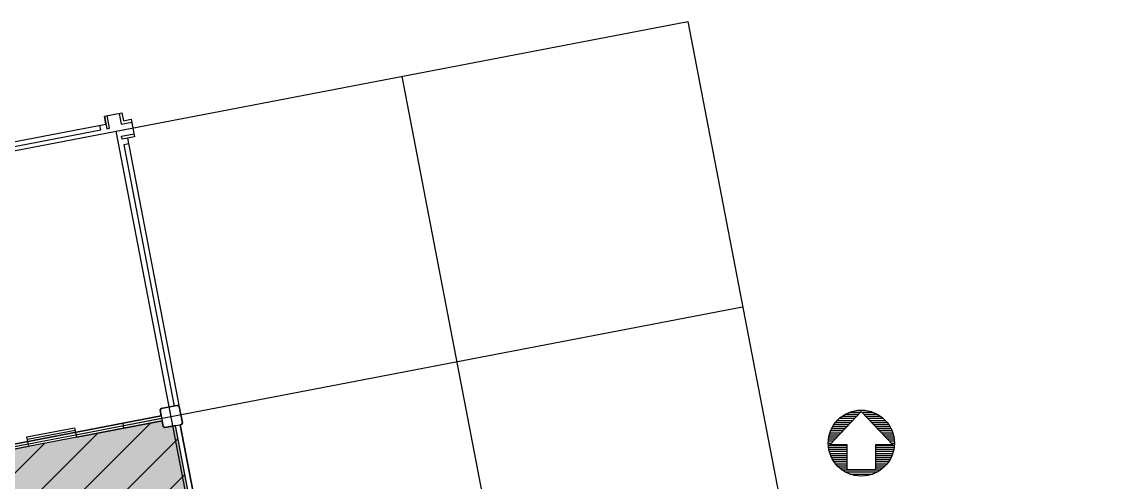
# Model space of a CAD drawing. Header units: inches. Extents: x 69199011 to 69202885, y 27673835 to 27677097.
# Drawn here: x 69201391 to 69202725, y 27676526 to 27677097 of the extents above; entities that cross this region are included whole.
import ezdxf

# ---------------------------------------------------------------- set-up
doc = ezdxf.new("R2010")
doc.units = ezdxf.units.IN
doc.header["$LTSCALE"] = 10
doc.header["$MEASUREMENT"] = 0
doc.layers.get('0').update_dxf_attribs({"linetype": 'CONTINUOUS'})
for name, color, linetype in [('A-GLAZ', 1, 'CONTINUOUS'), ('A-GRID', 1, 'CONTINUOUS'), ('A-ROOF', 2, 'CONTINUOUS'), ('A-TTLB', 4, 'CONTINUOUS'), ('A-WALL', 5, 'CONTINUOUS'), ('AREA-ASSIGN', 7, 'CONTINUOUS'), ('AREA-GROSS', 1, 'CONTINUOUS'), ('Rooms-Capacity', 4, 'CONTINUOUS'), ('Rooms-Category-Color', 7, 'CONTINUOUS'), ('Rooms-College-Color', 7, 'CONTINUOUS'), ('Rooms-Department-Color', 7, 'CONTINUOUS'), ('Rooms-Division-Color', 7, 'CONTINUOUS')]:
    doc.layers.add(name, color=color, linetype=linetype)

# ---------------------------------------------------------------- blocks, each defined once
blk = doc.blocks.new('CP_North')
at = {"color": 0}
for p, q in [((-29.7, 28.3), (-10.3, 28.3)), ((-27.1, 30.9), (-7.9, 30.9)), ((-23.9, 33.5), (-5.5, 33.5)), ((-19.8, 36), (-3, 36)), ((-14.2, 38.6), (-0.6, 38.6)), ((0.6, 38.6), (14.2, 38.6)), ((3, 36), (19.8, 36)), ((5.5, 33.5), (23.9, 33.5)), ((7.9, 30.9), (27.1, 30.9)), ((10.3, 28.3), (29.7, 28.3)), ((-38, 15.6), (-22.5, 15.6)), ((-36.8, 18.1), (-20.1, 18.1)), ((-35.5, 20.7), (-17.6, 20.7)), ((-33.8, 23.2), (-15.2, 23.2)), ((-32, 25.8), (-12.8, 25.8)), ((12.8, 25.8), (32, 25.8)), ((15.2, 23.2), (33.8, 23.2)), ((17.6, 20.7), (35.5, 20.7)), ((20.1, 18.1), (36.8, 18.1)), ((22.5, 15.6), (38, 15.6)), ((-40.9, 2.8), (-34.7, 2.8)), ((-40.9, 0.2), (-37.1, 0.2)), ((-40.6, 5.3), (-32.3, 5.3)), ((-40.2, 7.9), (-29.8, 7.9)), ((-39.6, 10.4), (-27.4, 10.4)), ((-38.9, 13), (-24.9, 13)), ((24.9, 13), (38.9, 13)), ((27.4, 10.4), (39.6, 10.4)), ((29.8, 7.9), (40.2, 7.9)), ((32.3, 5.3), (40.6, 5.3)), ((34.7, 2.8), (40.9, 2.8)), ((37.1, 0.2), (40.9, 0.2)), ((-40.9, -2.4), (-17.5, -2.4)), ((-40.6, -4.9), (-17.5, -4.9)), ((-40.2, -7.5), (-17.5, -7.5)), ((-39.6, -10), (-17.5, -10)), ((-38.9, -12.6), (-17.5, -12.6)), ((17.5, -2.4), (40.9, -2.4)), ((17.5, -4.9), (40.6, -4.9)), ((17.5, -7.5), (40.2, -7.5)), ((17.5, -10), (39.6, -10)), ((17.5, -12.6), (38.9, -12.6)), ((-38, -15.2), (-17.5, -15.2)), ((-36.8, -17.7), (-17.5, -17.7)), ((-35.5, -20.3), (-17.5, -20.3)), ((-33.8, -22.8), (-17.5, -22.8)), ((-32, -25.4), (-17.5, -25.4)), ((17.5, -15.2), (38, -15.2)), ((17.5, -17.7), (36.8, -17.7)), ((17.5, -20.3), (35.5, -20.3)), ((17.5, -22.8), (33.8, -22.8)), ((17.5, -25.4), (32, -25.4)), ((-29.7, -27.9), (-17.5, -27.9)), ((-27.1, -30.5), (-17.5, -30.5)), ((-23.9, -33.1), (23.9, -33.1)), ((-19.8, -35.6), (19.8, -35.6)), ((-14.2, -38.2), (14.2, -38.2)), ((17.5, -27.9), (29.7, -27.9)), ((17.5, -30.5), (27.1, -30.5))]:
    blk.add_line(p, q, dxfattribs=at)
at = {"color": 0, "linetype": 'ByBlock', "lineweight": -2}
blk.add_lwpolyline([(-17.5, -32.9), (-17.5, -1.8), (-39, -1.8), (0, 39.2), (39, -1.8), (17.5, -1.8), (17.5, -32.9)], close=True, dxfattribs=at)
blk.add_circle((0, 0.2), 40.9, dxfattribs=at)

msp = doc.modelspace()

# ---------------------------------------------------------------- hatches: boundary and pattern name
at = {"layer": 'Rooms-Capacity'}
h = msp.add_hatch(dxfattribs=at)
h.set_pattern_fill('ANSI31', color=256, scale=300, style=0)
h.set_pattern_definition([(45, (0, 0), (-26.516504294, 26.516504294), [])])
h.paths.add_polyline_path([(69201343.8, 27675926.9), (69201455.8, 27675948.4), (69201451.1, 27675973), (69201457, 27675974.1), (69201461.7, 27675949.5), (69201573.6, 27675971.1), (69201568.9, 27675995.6), (69201576.7, 27675997.1), (69201577.8, 27675991.2), (69201575.9, 27675990.8), (69201579.5, 27675972.2), (69201632.6, 27675982.4), (69201629, 27676001), (69201609.3, 27675997.2), (69201608.1, 27676003.1), (69201635.7, 27676008.4), (69201692.7, 27676019.4), (69201649.6, 27676243.3), (69201636.4, 27676240.7), (69201634.6, 27676241.9), (69201630.7, 27676262.5), (69201631.9, 27676264.3), (69201645.1, 27676266.9), (69201581.7, 27676596.8), (69201568.5, 27676594.3), (69201566.7, 27676595.5), (69201565.3, 27676602.8), (69201235.3, 27676539.4), (69201236.7, 27676532.1), (69201235.5, 27676530.3), (69201228.2, 27676528.9), (69201291.6, 27676198.9), (69201298.9, 27676200.3), (69201300.7, 27676199.2), (69201304.7, 27676178.5), (69201303.5, 27676176.8), (69201296.1, 27676175.4), (69201332.9, 27675983.6)])
at = {"layer": 'Rooms-Category-Color', "true_color": 0xe3f498}
msp.add_hatch(color=61, dxfattribs=at).paths.add_polyline_path([(69201343.8, 27675926.9), (69201455.8, 27675948.4), (69201451.1, 27675973), (69201457, 27675974.1), (69201461.7, 27675949.5), (69201573.6, 27675971.1), (69201568.9, 27675995.6), (69201576.7, 27675997.1), (69201577.8, 27675991.2), (69201575.9, 27675990.8), (69201579.5, 27675972.2), (69201632.6, 27675982.4), (69201629, 27676001), (69201609.3, 27675997.2), (69201608.1, 27676003.1), (69201635.7, 27676008.4), (69201692.7, 27676019.4), (69201649.6, 27676243.3), (69201636.4, 27676240.7), (69201634.6, 27676241.9), (69201630.7, 27676262.5), (69201631.9, 27676264.3), (69201645.1, 27676266.9), (69201581.7, 27676596.8), (69201568.5, 27676594.3), (69201566.7, 27676595.5), (69201565.3, 27676602.8), (69201235.3, 27676539.4), (69201236.7, 27676532.1), (69201235.5, 27676530.3), (69201228.2, 27676528.9), (69201291.6, 27676198.9), (69201298.9, 27676200.3), (69201300.7, 27676199.2), (69201304.7, 27676178.5), (69201303.5, 27676176.8), (69201296.1, 27676175.4), (69201332.9, 27675983.6)])
at = {"layer": 'Rooms-College-Color', "true_color": 0xe3f498}
msp.add_hatch(color=61, dxfattribs=at).paths.add_polyline_path([(69201343.8, 27675926.9), (69201455.8, 27675948.4), (69201451.1, 27675973), (69201457, 27675974.1), (69201461.7, 27675949.5), (69201573.6, 27675971.1), (69201568.9, 27675995.6), (69201576.7, 27675997.1), (69201577.8, 27675991.2), (69201575.9, 27675990.8), (69201579.5, 27675972.2), (69201632.6, 27675982.4), (69201629, 27676001), (69201609.3, 27675997.2), (69201608.1, 27676003.1), (69201635.7, 27676008.4), (69201692.7, 27676019.4), (69201649.6, 27676243.3), (69201636.4, 27676240.7), (69201634.6, 27676241.9), (69201630.7, 27676262.5), (69201631.9, 27676264.3), (69201645.1, 27676266.9), (69201581.7, 27676596.8), (69201568.5, 27676594.3), (69201566.7, 27676595.5), (69201565.3, 27676602.8), (69201235.3, 27676539.4), (69201236.7, 27676532.1), (69201235.5, 27676530.3), (69201228.2, 27676528.9), (69201291.6, 27676198.9), (69201298.9, 27676200.3), (69201300.7, 27676199.2), (69201304.7, 27676178.5), (69201303.5, 27676176.8), (69201296.1, 27676175.4), (69201332.9, 27675983.6)])
at = {"layer": 'Rooms-Department-Color', "true_color": 0xe3f498}
msp.add_hatch(color=61, dxfattribs=at).paths.add_polyline_path([(69201343.8, 27675926.9), (69201455.8, 27675948.4), (69201451.1, 27675973), (69201457, 27675974.1), (69201461.7, 27675949.5), (69201573.6, 27675971.1), (69201568.9, 27675995.6), (69201576.7, 27675997.1), (69201577.8, 27675991.2), (69201575.9, 27675990.8), (69201579.5, 27675972.2), (69201632.6, 27675982.4), (69201629, 27676001), (69201609.3, 27675997.2), (69201608.1, 27676003.1), (69201635.7, 27676008.4), (69201692.7, 27676019.4), (69201649.6, 27676243.3), (69201636.4, 27676240.7), (69201634.6, 27676241.9), (69201630.7, 27676262.5), (69201631.9, 27676264.3), (69201645.1, 27676266.9), (69201581.7, 27676596.8), (69201568.5, 27676594.3), (69201566.7, 27676595.5), (69201565.3, 27676602.8), (69201235.3, 27676539.4), (69201236.7, 27676532.1), (69201235.5, 27676530.3), (69201228.2, 27676528.9), (69201291.6, 27676198.9), (69201298.9, 27676200.3), (69201300.7, 27676199.2), (69201304.7, 27676178.5), (69201303.5, 27676176.8), (69201296.1, 27676175.4), (69201332.9, 27675983.6)])
at = {"layer": 'Rooms-Division-Color', "true_color": 0xe3f498}
msp.add_hatch(color=61, dxfattribs=at).paths.add_polyline_path([(69201343.8, 27675926.9), (69201455.8, 27675948.4), (69201451.1, 27675973), (69201457, 27675974.1), (69201461.7, 27675949.5), (69201573.6, 27675971.1), (69201568.9, 27675995.6), (69201576.7, 27675997.1), (69201577.8, 27675991.2), (69201575.9, 27675990.8), (69201579.5, 27675972.2), (69201632.6, 27675982.4), (69201629, 27676001), (69201609.3, 27675997.2), (69201608.1, 27676003.1), (69201635.7, 27676008.4), (69201692.7, 27676019.4), (69201649.6, 27676243.3), (69201636.4, 27676240.7), (69201634.6, 27676241.9), (69201630.7, 27676262.5), (69201631.9, 27676264.3), (69201645.1, 27676266.9), (69201581.7, 27676596.8), (69201568.5, 27676594.3), (69201566.7, 27676595.5), (69201565.3, 27676602.8), (69201235.3, 27676539.4), (69201236.7, 27676532.1), (69201235.5, 27676530.3), (69201228.2, 27676528.9), (69201291.6, 27676198.9), (69201298.9, 27676200.3), (69201300.7, 27676199.2), (69201304.7, 27676178.5), (69201303.5, 27676176.8), (69201296.1, 27676175.4), (69201332.9, 27675983.6)])

# ---------------------------------------------------------------- linework, layer by layer
at = {"layer": 'A-GLAZ'}
for points in [[(69201234.2, 27676545.3), (69201564.2, 27676608.7)], [(69201235.3, 27676539.4), (69201400.3, 27676571.1), (69201398, 27676582.9), (69201457, 27676594.2), (69201459.2, 27676582.4), (69201565.3, 27676602.8)], [(69201458.7, 27676585.4), (69201564.7, 27676605.8)], [(69201518.1, 27676593.8), (69201517, 27676599.7)], [(69201398.6, 27676580), (69201457.5, 27676591.3)], [(69201234.8, 27676542.4), (69201399.7, 27676574.1)]]:
    msp.add_lwpolyline(points, dxfattribs=at)
at = {"layer": 'A-GRID'}
msp.add_lwpolyline([(69202215.7, 27677097.4), (69202725.1, 27674445.9), (69199543.3, 27673834.6), (69199033.8, 27676486.1)], close=True, dxfattribs=at)
for points in [[(69202371.5, 27674378), (69201862.1, 27677029.5)], [(69202018, 27674310.1), (69201508.6, 27676961.6)], [(69199101.8, 27676132.6), (69202283.6, 27676743.9)]]:
    msp.add_lwpolyline(points, dxfattribs=at)
at = {"layer": 'A-ROOF'}
for points in [[(69201163.8, 27676906.7), (69201495.7, 27676970.4), (69201493.8, 27676980.1), (69201515.4, 27676984.3), (69201517.3, 27676974.4), (69201527.1, 27676976.3), (69201531.3, 27676954.7), (69201522.4, 27676953), (69201586, 27676622.1), (69201563.9, 27676617.8), (69201562.7, 27676616.1), (69201564.2, 27676608.7), (69201234.2, 27676545.3)], [(69201493.8, 27676980.1), (69201496.8, 27676964.6), (69201500.2, 27676965.2), (69201497.3, 27676980.8)], [(69201512, 27676983.6), (69201514.5, 27676970.3), (69201527.8, 27676972.9)], [(69201171.1, 27676908.1), (69201172.2, 27676902.2), (69201489.4, 27676963.1), (69201488.3, 27676969)], [(69201531.3, 27676954.7), (69201515.7, 27676951.7), (69201515.1, 27676955.2), (69201530.6, 27676958.2)], [(69201523.9, 27676945.7), (69201518, 27676944.5), (69201580.1, 27676621)]]:
    msp.add_lwpolyline(points, dxfattribs=at)
at = {"layer": 'A-WALL'}
for points in [[(69201563.9, 27676617.8), (69201562.7, 27676616.1), (69201566.7, 27676595.5), (69201568.5, 27676594.3), (69201589.1, 27676598.2), (69201590.3, 27676600), (69201586.3, 27676620.6), (69201584.6, 27676621.8)], [(69201587.6, 27676597.9), (69201651, 27676268)]]:
    msp.add_lwpolyline(points, close=True, dxfattribs=at)
msp.add_lwpolyline([(69201645.1, 27676266.9), (69201581.7, 27676596.8)], dxfattribs=at)
at = {"layer": 'AREA-ASSIGN'}
msp.add_lwpolyline([(69201645.1, 27676266.9), (69201581.7, 27676596.8), (69201568.5, 27676594.3), (69201566.7, 27676595.5), (69201565.3, 27676602.8), (69201235.3, 27676539.4)], dxfattribs=at)
at = {"layer": 'AREA-GROSS'}
msp.add_lwpolyline([(69201234.2, 27676545.3), (69201564.2, 27676608.7), (69201562.7, 27676616.1), (69201563.9, 27676617.8), (69201583.1, 27676621.5), (69201584.6, 27676621.8), (69201586.3, 27676620.6), (69201590.3, 27676600), (69201589.1, 27676598.2), (69201587.6, 27676597.9), (69201651, 27676268), (69201652.5, 27676268.3), (69201654.2, 27676267.1), (69201658.2, 27676246.5), (69201657, 27676244.7), (69201655.5, 27676244.4), (69201699.7, 27676014.6), (69201634.9, 27676002.2), (69201639.6, 27675977.6), (69201044.5, 27675863.3)], dxfattribs=at)

# ---------------------------------------------------------------- block references
at = {"layer": 'A-TTLB'}
msp.add_blockref('CP_North', (69202430.4, 27676574.9), dxfattribs=at)

doc.saveas('drawing.dxf')
